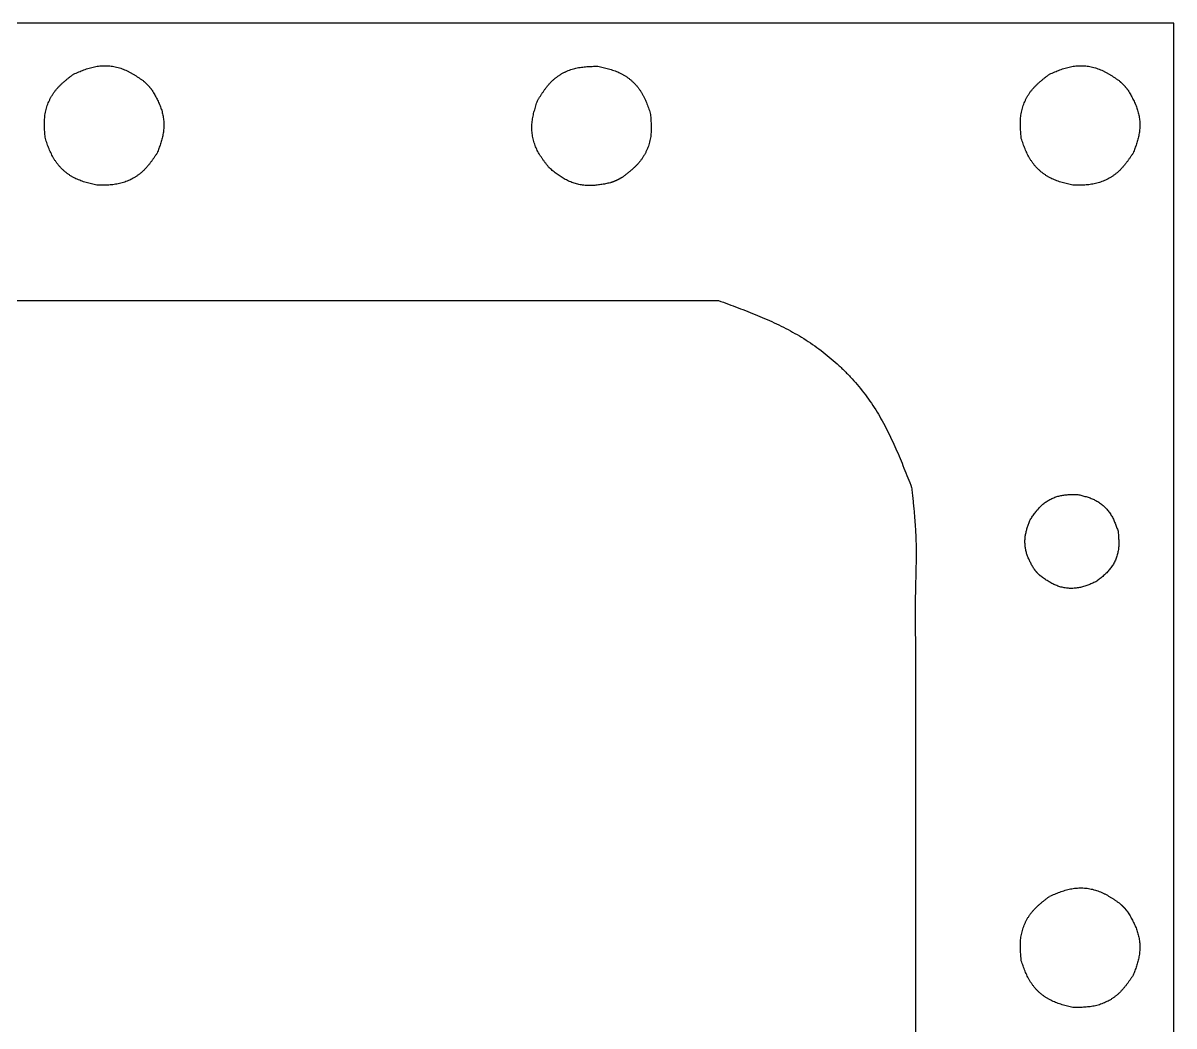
# Model space of a CAD drawing. Extents: x 0 to 125, y 0 to 433.
# Drawn here: x 57.9 to 125.1, y 265.9 to 324.4 of the extents above; entities that cross this region are included whole.
import ezdxf

# ---------------------------------------------------------------- set-up
doc = ezdxf.new("R2010")
doc.units = 0
doc.layers.add('Layer_1', color=7, linetype='CONTINUOUS')

msp = doc.modelspace()

# ---------------------------------------------------------------- linework, layer by layer
at = {"layer": 'Layer_1', "color": 7}
for p, q in [((125.141109, 324.423347), (0.141111, 324.423347)), ((125.141109, 216.423343), (125.141109, 324.423347)), ((65.472671, 320.480547), (65.472671, 320.480547)), ((122.47271, 320.480547), (122.47271, 320.480547)), ((92.222709, 315.094647), (92.222709, 315.094647)), ((116.966311, 292.556947), (116.966311, 292.556947)), ((122.47271, 272.480578), (122.47271, 272.480578))]:
    msp.add_line(p, q, dxfattribs=at)
for points, knots in [([(59.225166, 317.67665), (59.220189, 317.73075), (59.210234, 317.838948), (59.196319, 318.001339), (59.184469, 318.163515), (59.175677, 318.325513), (59.171007, 318.487319), (59.171535, 318.648991), (59.178313, 318.810319), (59.19227, 318.970956), (59.214468, 319.131232), (59.245966, 319.290531), (59.286502, 319.448375), (59.3357, 319.604088), (59.393272, 319.757236), (59.459091, 319.907366), (59.532717, 320.053478), (59.613903, 320.195173), (59.702522, 320.331946), (59.798336, 320.463075), (59.901173, 320.588044), (60.009865, 320.707211), (60.123926, 320.821569), (60.242475, 320.931565), (60.364642, 321.03783), (60.489742, 321.141195), (60.617044, 321.242432), (60.745902, 321.342296), (60.832221, 321.408332), (60.875381, 321.44135)], [0, 0, 0, 0, 0.162986, 0.325965, 0.488951, 0.650793, 0.812635, 0.974504, 1.135711, 1.296905, 1.458049, 1.620885, 1.783782, 1.946698, 2.11055, 2.274383, 2.438235, 2.601158, 2.764062, 2.926906, 3.088099, 3.249342, 3.410598, 3.57251, 3.734396, 3.896282, 4.059307, 4.222326, 4.385351, 4.385351, 4.385351, 4.385351]), ([(60.87539, 321.44135), (60.925304, 321.462803), (61.025131, 321.505707), (61.175273, 321.569126), (61.32585, 321.630516), (61.477203, 321.688941), (61.629647, 321.743386), (61.78357, 321.792846), (61.939097, 321.836253), (62.096187, 321.872618), (62.25548, 321.901035), (62.416717, 321.920306), (62.579363, 321.930533), (62.742659, 321.931862), (62.906104, 321.924434), (63.069227, 321.908229), (63.230941, 321.883356), (63.390789, 321.84993), (63.548253, 321.807913), (63.702573, 321.757306), (63.853204, 321.698117), (64.000125, 321.631565), (64.144135, 321.558424), (64.285367, 321.479647), (64.424226, 321.396348), (64.561018, 321.309093), (64.697275, 321.220099), (64.829683, 321.125411), (64.933257, 321.066517), (64.986246, 321.016279), (65.006816, 320.997463), (65.027258, 320.978495), (65.047662, 320.959493), (65.067979, 320.9404), (65.088198, 320.921203), (65.108295, 320.901879), (65.12825, 320.88241), (65.148044, 320.862773), (65.167656, 320.842949), (65.187081, 320.822938), (65.206315, 320.802742), (65.225354, 320.782361), (65.244197, 320.761796), (65.262836, 320.74105), (65.28127, 320.720123), (65.299493, 320.699015), (65.317503, 320.677728), (65.335295, 320.656264), (65.352893, 320.634643), (65.370321, 320.612884), (65.387602, 320.591007), (65.404762, 320.569032), (65.421824, 320.54698), (65.438814, 320.524868), (65.455755, 320.502718), (65.467032, 320.487937), (65.472671, 320.480547)], [0, 0, 0, 0, 0.162987, 0.325968, 0.488955, 0.650798, 0.812642, 0.974512, 1.135721, 1.296916, 1.458062, 1.6209, 1.783798, 1.946715, 2.110569, 2.274403, 2.438257, 2.60118, 2.764085, 2.92693, 3.088125, 3.249369, 3.410626, 3.57254, 3.734427, 3.896314, 4.059341, 4.222362, 4.385389, 4.413275, 4.441161, 4.469047, 4.496927, 4.524808, 4.552689, 4.580568, 4.608447, 4.636326, 4.664214, 4.692103, 4.719991, 4.747882, 4.775773, 4.803665, 4.83155, 4.859436, 4.887321, 4.915198, 4.943075, 4.970952, 4.998832, 5.026712, 5.054593, 5.082479, 5.110366, 5.138253, 5.138253, 5.138253, 5.138253]), ([(87.966697, 319.890158), (87.99486, 319.935613), (88.051184, 320.02652), (88.136512, 320.16236), (88.223313, 320.296839), (88.31238, 320.429403), (88.404525, 320.559425), (88.500612, 320.686325), (88.601337, 320.80933), (88.70722, 320.927637), (88.819268, 321.040879), (88.937948, 321.147973), (89.062788, 321.248702), (89.193122, 321.342758), (89.328481, 321.429969), (89.468513, 321.51006), (89.612312, 321.582512), (89.759462, 321.647161), (89.90958, 321.703688), (90.062073, 321.751678), (90.216518, 321.790832), (90.372217, 321.822099), (90.529352, 321.84653), (90.687495, 321.864984), (90.846329, 321.878452), (91.005794, 321.887974), (91.165762, 321.894569), (91.326157, 321.899202), (91.433102, 321.901631), (91.486575, 321.902846)], [0, 0, 0, 0, 0.160416, 0.320826, 0.481242, 0.640575, 0.799908, 0.959266, 1.118002, 1.276725, 1.435402, 1.59569, 1.756035, 1.916397, 2.077646, 2.238876, 2.400125, 2.560484, 2.720825, 2.88111, 3.039824, 3.198586, 3.35736, 3.51676, 3.676135, 3.83551, 3.995971, 4.156427, 4.316889, 4.316889, 4.316889, 4.316889]), ([(91.486575, 321.902846), (91.539566, 321.890862), (91.645545, 321.866894), (91.804288, 321.829946), (91.96219, 321.791102), (92.118977, 321.749403), (92.274307, 321.703844), (92.427904, 321.653381), (92.579242, 321.59708), (92.727703, 321.534164), (92.873276, 321.463523), (93.015046, 321.38434), (93.152639, 321.297012), (93.28553, 321.202103), (93.413393, 321.100023), (93.535836, 320.991031), (93.652045, 320.875856), (93.761717, 320.754856), (93.86441, 320.628308), (93.959511, 320.49666), (94.046584, 320.360237), (94.12633, 320.220039), (94.199842, 320.07622), (94.267818, 319.92948), (94.331127, 319.780453), (94.390771, 319.629532), (94.44771, 319.477173), (94.502863, 319.32376), (94.53899, 319.221258), (94.557054, 319.170006)], [0, 0, 0, 0, 0.162987, 0.325966, 0.488952, 0.650796, 0.812639, 0.974509, 1.135717, 1.296911, 1.458056, 1.620894, 1.783792, 1.946709, 2.110563, 2.274397, 2.43825, 2.601173, 2.764078, 2.926923, 3.088117, 3.24936, 3.410617, 3.57253, 3.734417, 3.896303, 4.059329, 4.222349, 4.385375, 4.385375, 4.385375, 4.385375]), ([(116.225156, 317.676653), (116.220179, 317.730753), (116.210225, 317.83895), (116.196312, 318.00134), (116.184462, 318.163515), (116.175671, 318.325512), (116.171001, 318.487317), (116.171528, 318.648989), (116.178306, 318.810316), (116.192262, 318.970953), (116.214459, 319.131229), (116.245954, 319.290528), (116.286487, 319.448373), (116.335683, 319.604086), (116.393252, 319.757235), (116.459068, 319.907366), (116.532691, 320.053478), (116.613874, 320.195173), (116.702489, 320.331946), (116.798301, 320.463075), (116.901136, 320.588044), (117.009826, 320.707213), (117.123887, 320.821571), (117.242435, 320.931567), (117.364602, 321.037831), (117.489701, 321.141196), (117.617004, 321.242432), (117.745862, 321.342296), (117.832181, 321.408332), (117.875341, 321.44135)], [0, 0, 0, 0, 0.162985, 0.325963, 0.488947, 0.650789, 0.81263, 0.974498, 1.135705, 1.296898, 1.458042, 1.620879, 1.783775, 1.946691, 2.110542, 2.274375, 2.438226, 2.601147, 2.764049, 2.926891, 3.088084, 3.249327, 3.410582, 3.572494, 3.73438, 3.896265, 4.05929, 4.222308, 4.385333, 4.385333, 4.385333, 4.385333]), ([(117.875349, 321.44135), (117.925264, 321.462803), (118.025092, 321.505709), (118.175238, 321.569128), (118.325818, 321.630518), (118.477174, 321.688944), (118.629621, 321.743389), (118.783547, 321.79285), (118.939078, 321.836258), (119.096169, 321.872623), (119.255465, 321.901041), (119.416705, 321.920313), (119.579355, 321.930541), (119.742655, 321.93187), (119.906104, 321.924442), (120.069231, 321.908236), (120.230948, 321.883363), (120.390801, 321.849938), (120.548268, 321.807921), (120.702591, 321.757315), (120.853225, 321.698126), (121.000149, 321.631572), (121.144161, 321.55843), (121.285396, 321.479652), (121.424258, 321.396352), (121.561052, 321.309096), (121.697312, 321.220101), (121.829721, 321.125412), (121.933299, 321.066518), (121.986287, 321.016279), (122.006857, 320.997463), (122.027299, 320.978495), (122.047703, 320.959493), (122.06802, 320.9404), (122.088239, 320.921203), (122.108336, 320.901879), (122.128291, 320.88241), (122.148085, 320.862773), (122.167696, 320.842949), (122.187121, 320.822938), (122.206354, 320.802742), (122.225394, 320.782361), (122.244237, 320.761796), (122.262877, 320.74105), (122.28131, 320.720123), (122.299534, 320.699015), (122.317544, 320.677729), (122.335336, 320.656265), (122.352933, 320.634644), (122.370361, 320.612885), (122.387642, 320.591008), (122.404802, 320.569033), (122.421864, 320.546981), (122.438853, 320.524869), (122.455794, 320.502718), (122.467071, 320.487937), (122.47271, 320.480547)], [0, 0, 0, 0, 0.16299, 0.325974, 0.488964, 0.650811, 0.812658, 0.974532, 1.135742, 1.29694, 1.458088, 1.62093, 1.783832, 1.946752, 2.11061, 2.274449, 2.438306, 2.601233, 2.764141, 2.926989, 3.088187, 3.249433, 3.410694, 3.57261, 3.7345, 3.89639, 4.05942, 4.222443, 4.385473, 4.413359, 4.441244, 4.46913, 4.497011, 4.524891, 4.552773, 4.580652, 4.608531, 4.63641, 4.664297, 4.692185, 4.720073, 4.747964, 4.775856, 4.803747, 4.831633, 4.859519, 4.887404, 4.91528, 4.943157, 4.971033, 4.998914, 5.026794, 5.054674, 5.082561, 5.110448, 5.138335, 5.138335, 5.138335, 5.138335]), ([(65.472671, 320.480547), (65.496149, 320.43916), (65.543106, 320.356387), (65.612867, 320.231846), (65.681161, 320.106765), (65.747308, 319.980801), (65.810583, 319.853626), (65.870277, 319.724858), (65.925615, 319.594286), (65.975848, 319.461808), (66.020325, 319.326964), (66.05817, 319.189783), (66.089384, 319.050615), (66.113972, 318.909915), (66.131946, 318.768023), (66.143234, 318.625249), (66.147765, 318.482315), (66.145541, 318.33954), (66.136473, 318.197265), (66.120462, 318.055925), (66.097429, 317.915877), (66.068251, 317.777294), (66.033653, 317.639805), (65.994401, 317.503428), (65.951305, 317.368073), (65.905139, 317.233477), (65.856683, 317.099423), (65.806667, 316.965672), (65.772835, 316.87669), (65.755918, 316.832199)], [0, 0, 0, 0, 0.142749, 0.285493, 0.428241, 0.570268, 0.712295, 0.854339, 0.995997, 1.137646, 1.279266, 1.421809, 1.564388, 1.706978, 1.850148, 1.993306, 2.136477, 2.279005, 2.421522, 2.564001, 2.705557, 2.847146, 2.988744, 3.13079, 3.272819, 3.414847, 3.557644, 3.700436, 3.843233, 3.843233, 3.843233, 3.843233]), ([(122.47271, 320.480547), (122.496187, 320.43916), (122.543142, 320.356387), (122.6129, 320.231846), (122.68119, 320.106764), (122.747335, 319.9808), (122.810607, 319.853624), (122.870299, 319.724855), (122.925634, 319.594283), (122.975864, 319.461805), (123.020338, 319.326961), (123.058181, 319.18978), (123.089394, 319.050613), (123.11398, 318.909913), (123.131952, 318.768022), (123.143238, 318.625249), (123.147769, 318.482316), (123.145544, 318.339542), (123.136476, 318.197267), (123.120466, 318.055927), (123.097435, 317.91588), (123.068259, 317.777298), (123.033663, 317.639809), (122.994414, 317.503432), (122.951321, 317.368077), (122.905159, 317.233481), (122.856705, 317.099426), (122.806693, 316.965675), (122.772863, 316.876693), (122.755948, 316.832201)], [0, 0, 0, 0, 0.142747, 0.28549, 0.428237, 0.570263, 0.71229, 0.854333, 0.99599, 1.137638, 1.279257, 1.421799, 1.564378, 1.706967, 1.850136, 1.993294, 2.136463, 2.278991, 2.421507, 2.563985, 2.705541, 2.847129, 2.988726, 3.130771, 3.272799, 3.414827, 3.557623, 3.700414, 3.843211, 3.843211, 3.843211, 3.843211]), ([(88.66531, 315.952631), (88.632895, 315.994083), (88.568066, 316.076986), (88.471576, 316.201928), (88.376809, 316.32776), (88.284529, 316.455016), (88.195576, 316.584225), (88.110761, 316.715979), (88.031013, 316.850651), (87.957234, 316.988457), (87.890098, 317.130172), (87.830735, 317.275865), (87.779187, 317.42505), (87.735516, 317.577037), (87.699728, 317.731357), (87.671956, 317.887602), (87.652377, 318.044798), (87.64101, 318.202517), (87.638015, 318.360313), (87.643578, 318.517537), (87.657831, 318.673714), (87.679692, 318.828519), (87.708256, 318.982437), (87.7426, 319.135358), (87.78172, 319.287313), (87.824646, 319.438579), (87.870406, 319.589364), (87.918095, 319.739908), (87.950496, 319.840074), (87.966697, 319.890158)], [0, 0, 0, 0, 0.157864, 0.315722, 0.473585, 0.630425, 0.787266, 0.94413, 1.100411, 1.256681, 1.412906, 1.570629, 1.728406, 1.886198, 2.044826, 2.203437, 2.362066, 2.519844, 2.677605, 2.835314, 2.991566, 3.147863, 3.304171, 3.461077, 3.617959, 3.774841, 3.932758, 4.090669, 4.248586, 4.248586, 4.248586, 4.248586]), ([(94.557054, 319.170006), (94.562032, 319.115906), (94.571987, 319.007708), (94.585903, 318.845317), (94.597755, 318.683141), (94.606548, 318.521142), (94.611218, 318.359336), (94.61069, 318.197663), (94.60391, 318.036334), (94.58995, 317.875696), (94.567751, 317.715419), (94.536257, 317.556118), (94.495728, 317.398271), (94.446536, 317.242554), (94.38897, 317.089403), (94.323156, 316.939271), (94.249534, 316.793157), (94.168353, 316.651459), (94.079737, 316.514685), (93.983924, 316.383556), (93.881088, 316.258587), (93.772396, 316.139422), (93.658335, 316.025063), (93.539773, 315.915087), (93.417643, 315.808765), (93.292389, 315.705632), (93.165644, 315.603546), (93.034679, 315.506875), (92.946656, 315.426586), (92.882515, 315.391702), (92.858266, 315.377956), (92.833911, 315.364377), (92.809534, 315.350844), (92.785098, 315.337421), (92.760593, 315.324124), (92.736005, 315.310981), (92.711323, 315.298019), (92.686531, 315.285262), (92.661617, 315.272737), (92.636583, 315.260448), (92.611432, 315.248397), (92.586166, 315.236588), (92.560786, 315.225023), (92.535295, 315.213706), (92.509697, 315.202642), (92.483991, 315.191834), (92.458182, 315.181284), (92.432271, 315.170995), (92.406271, 315.160941), (92.380192, 315.15109), (92.354046, 315.141415), (92.327846, 315.131886), (92.3016, 315.122474), (92.275322, 315.113149), (92.249021, 315.103883), (92.23148, 315.097726), (92.222709, 315.094647)], [0, 0, 0, 0, 0.162986, 0.325965, 0.488951, 0.650794, 0.812637, 0.974506, 1.135714, 1.296909, 1.458054, 1.620893, 1.783791, 1.946708, 2.11056, 2.274394, 2.438246, 2.601168, 2.764072, 2.926915, 3.088108, 3.249349, 3.410605, 3.572517, 3.734403, 3.896289, 4.059315, 4.222334, 4.385361, 4.413235, 4.44112, 4.469005, 4.496885, 4.524765, 4.552646, 4.580525, 4.608404, 4.636282, 4.664169, 4.692056, 4.719943, 4.747834, 4.775725, 4.803616, 4.831501, 4.859386, 4.88727, 4.915146, 4.943022, 4.970897, 4.998777, 5.026657, 5.054537, 5.082422, 5.110308, 5.138194, 5.138194, 5.138194, 5.138194]), ([(62.226997, 314.951041), (62.175065, 314.963779), (62.071203, 314.989255), (61.915646, 315.028429), (61.760928, 315.069426), (61.607331, 315.113168), (61.455201, 315.160624), (61.30482, 315.212794), (61.156711, 315.270577), (61.011476, 315.334718), (60.869153, 315.406288), (60.730628, 315.486063), (60.596253, 315.573665), (60.466527, 315.668553), (60.341757, 315.770335), (60.222316, 315.878762), (60.108974, 315.993131), (60.002019, 316.113099), (59.901871, 316.238398), (59.809109, 316.368596), (59.724147, 316.50338), (59.646298, 316.641795), (59.574508, 316.783688), (59.50809, 316.928386), (59.446201, 317.075283), (59.387871, 317.224), (59.332168, 317.374098), (59.2782, 317.52521), (59.242844, 317.626169), (59.225166, 317.67665)], [0, 0, 0, 0, 0.160414, 0.320822, 0.481236, 0.640567, 0.799898, 0.959254, 1.117989, 1.276711, 1.435386, 1.595671, 1.756014, 1.916374, 2.07762, 2.238848, 2.400093, 2.560449, 2.720787, 2.881068, 3.039781, 3.19854, 3.357311, 3.516709, 3.676081, 3.835454, 3.995913, 4.156367, 4.316826, 4.316826, 4.316826, 4.316826]), ([(119.226982, 314.951035), (119.17505, 314.963773), (119.071187, 314.989249), (118.915629, 315.028422), (118.76091, 315.069418), (118.607312, 315.113159), (118.45518, 315.160614), (118.304799, 315.212784), (118.156689, 315.270566), (118.011453, 315.334707), (117.869129, 315.406276), (117.730603, 315.486051), (117.596227, 315.573652), (117.466501, 315.668539), (117.34173, 315.770322), (117.222288, 315.878748), (117.108945, 315.993118), (117.00199, 316.113086), (116.901842, 316.238386), (116.80908, 316.368584), (116.724119, 316.50337), (116.646271, 316.641786), (116.574482, 316.783681), (116.508067, 316.92838), (116.446181, 317.075279), (116.387853, 317.223997), (116.332153, 317.374098), (116.278188, 317.525211), (116.242833, 317.626172), (116.225156, 317.676653)], [0, 0, 0, 0, 0.160415, 0.320824, 0.481238, 0.64057, 0.799902, 0.959259, 1.117994, 1.276716, 1.435392, 1.595678, 1.756021, 1.916381, 2.077628, 2.238856, 2.400103, 2.560459, 2.720798, 2.88108, 3.039793, 3.198552, 3.357324, 3.516722, 3.676095, 3.835468, 3.995929, 4.156383, 4.316843, 4.316843, 4.316843, 4.316843]), ([(65.755918, 316.832199), (65.726512, 316.788561), (65.6677, 316.701287), (65.57869, 316.57091), (65.488302, 316.441896), (65.395791, 316.314808), (65.300395, 316.190281), (65.201301, 316.068903), (65.097864, 315.951442), (64.989601, 315.83869), (64.875569, 315.731048), (64.755351, 315.629568), (64.629398, 315.534442), (64.498344, 315.445941), (64.362637, 315.364217), (64.222621, 315.289522), (64.079169, 315.222325), (63.932683, 315.162777), (63.783535, 315.111168), (63.632287, 315.067874), (63.479349, 315.033171), (63.325366, 315.006127), (63.170154, 314.985732), (63.014105, 314.971143), (62.857499, 314.961394), (62.700372, 314.955479), (62.542826, 314.952407), (62.384913, 314.951245), (62.279636, 314.951109), (62.226997, 314.951041)], [0, 0, 0, 0, 0.157864, 0.315722, 0.473585, 0.630425, 0.787265, 0.944129, 1.10041, 1.256678, 1.412903, 1.570627, 1.728403, 1.886195, 2.044823, 2.203435, 2.362063, 2.51984, 2.677602, 2.835309, 2.991562, 3.147858, 3.304167, 3.461072, 3.617954, 3.774835, 3.932752, 4.090664, 4.248582, 4.248582, 4.248582, 4.248582]), ([(122.755948, 316.832201), (122.726541, 316.788563), (122.667729, 316.701288), (122.578719, 316.570908), (122.488331, 316.441893), (122.39582, 316.314803), (122.300423, 316.190273), (122.201328, 316.068893), (122.09789, 315.95143), (121.989627, 315.838677), (121.875593, 315.731034), (121.755373, 315.629553), (121.629418, 315.534427), (121.498362, 315.445926), (121.362652, 315.364202), (121.222634, 315.289508), (121.07918, 315.222312), (120.93269, 315.162764), (120.78354, 315.111156), (120.632289, 315.067863), (120.479349, 315.03316), (120.325363, 315.006117), (120.170149, 314.985723), (120.014098, 314.971135), (119.85749, 314.961386), (119.700361, 314.955471), (119.542813, 314.9524), (119.384899, 314.951239), (119.279622, 314.951103), (119.226982, 314.951035)], [0, 0, 0, 0, 0.157865, 0.315725, 0.47359, 0.630432, 0.787274, 0.94414, 1.100422, 1.256693, 1.41292, 1.570645, 1.728423, 1.886217, 2.044847, 2.20346, 2.36209, 2.51987, 2.677635, 2.835345, 2.991599, 3.147897, 3.304208, 3.461115, 3.617999, 3.774882, 3.932801, 4.090714, 4.248633, 4.248633, 4.248633, 4.248633]), ([(92.222709, 315.094647), (92.176092, 315.085107), (92.082858, 315.066027), (91.942853, 315.038166), (91.802788, 315.011867), (91.662546, 314.987882), (91.522039, 314.967002), (91.381124, 314.95002), (91.23984, 314.93774), (91.098321, 314.930903), (90.95633, 314.930271), (90.814165, 314.936666), (90.67216, 314.94998), (90.530744, 314.970072), (90.39024, 314.996822), (90.250962, 315.030205), (90.113621, 315.070064), (89.978517, 315.116298), (89.846003, 315.168885), (89.716524, 315.227787), (89.590445, 315.292968), (89.467659, 315.363541), (89.347587, 315.438931), (89.230011, 315.518404), (89.114595, 315.601216), (89.000848, 315.686713), (88.888325, 315.774223), (88.776572, 315.863121), (88.702398, 315.922794), (88.66531, 315.952631)], [0, 0, 0, 0, 0.14275, 0.285497, 0.428247, 0.570276, 0.712307, 0.854353, 0.996014, 1.137665, 1.279287, 1.421833, 1.564415, 1.707008, 1.850181, 1.993343, 2.136516, 2.279048, 2.421568, 2.564049, 2.705608, 2.847198, 2.988797, 3.130846, 3.272878, 3.414909, 3.557707, 3.700502, 3.843302, 3.843302, 3.843302, 3.843302]), ([(35.498842, 308.225146), (36.277159, 308.225146), (37.833793, 308.225146), (40.168743, 308.225146), (42.503693, 308.225146), (44.838643, 308.225146), (47.173593, 308.225146), (49.508544, 308.225146), (51.843494, 308.225146), (54.178444, 308.225146), (56.513395, 308.225146), (58.848345, 308.225146), (61.183296, 308.225146), (63.518247, 308.225146), (65.853198, 308.225146), (68.188149, 308.225146), (70.523099, 308.225146), (72.85805, 308.225146), (75.193001, 308.225146), (77.527952, 308.225146), (79.862902, 308.225146), (82.197853, 308.225146), (84.532804, 308.225146), (86.867754, 308.225146), (89.202705, 308.225146), (91.537656, 308.225146), (93.872607, 308.225146), (96.207558, 308.225146), (97.764192, 308.225146), (98.542509, 308.225146)], [0, 0, 0, 0, 2.334951, 4.669901, 7.004852, 9.339802, 11.674752, 14.009702, 16.344652, 18.679603, 21.014553, 23.349503, 25.684454, 28.019405, 30.354356, 32.689307, 35.024258, 37.359208, 39.694159, 42.02911, 44.364061, 46.699011, 49.033962, 51.368913, 53.703864, 56.038815, 58.373765, 60.708716, 63.043667, 63.043667, 63.043667, 63.043667]), ([(98.542509, 308.225146), (98.733065, 308.155041), (99.114171, 308.014832), (99.684774, 307.801646), (100.252479, 307.583013), (100.816119, 307.356148), (101.374364, 307.118212), (101.926142, 306.866224), (102.469701, 306.59753), (103.003119, 306.309854), (103.526014, 305.999929), (104.035758, 305.665481), (104.531306, 305.307202), (105.010721, 304.926629), (105.473034, 304.524605), (105.917062, 304.101648), (106.340487, 303.659527), (106.742258, 303.199041), (107.120998, 302.720876), (107.474696, 302.226434), (107.802006, 301.716574), (108.105343, 301.194418), (108.388536, 300.660142), (108.653961, 300.115988), (108.90442, 299.563976), (109.143071, 299.005547), (109.372991, 298.442233), (109.597162, 297.875365), (109.744539, 297.496646), (109.818229, 297.307284)], [0, 0, 0, 0, 0.609127, 1.218239, 1.827365, 2.43413, 3.040896, 3.64772, 4.253673, 4.859598, 5.465427, 6.076627, 6.68795, 7.299308, 7.91233, 8.52532, 9.138365, 9.74821, 10.358006, 10.967628, 11.571216, 12.174949, 12.778723, 13.384888, 13.990974, 14.597058, 15.206639, 15.816205, 16.42579, 16.42579, 16.42579, 16.42579]), ([(109.818229, 297.307284), (109.830488, 297.193305), (109.855007, 296.965348), (109.891143, 296.623344), (109.925982, 296.281324), (109.958884, 295.93923), (109.989201, 295.597012), (110.016283, 295.254653), (110.039482, 294.912141), (110.058153, 294.569493), (110.071715, 294.224993), (110.079414, 293.878696), (110.082076, 293.530705), (110.080584, 293.182573), (110.075856, 292.834346), (110.068805, 292.486033), (110.060347, 292.137709), (110.0514, 291.789349), (110.04288, 291.440934), (110.03571, 291.092835), (110.030799, 290.745043), (110.02789, 290.397574), (110.026729, 290.050128), (110.027068, 289.702718), (110.028656, 289.355348), (110.031244, 289.007995), (110.034584, 288.660659), (110.038424, 288.313339), (110.041151, 288.081794), (110.042514, 287.966022)], [0, 0, 0, 0, 0.343909, 0.687816, 1.031722, 1.375274, 1.718826, 2.062386, 2.405541, 2.748691, 3.091821, 3.439796, 3.787792, 4.135794, 4.484182, 4.83256, 5.18094, 5.529462, 5.877982, 6.226498, 6.573974, 6.921456, 7.268938, 7.616313, 7.963685, 8.311057, 8.658399, 9.00574, 9.353081, 9.353081, 9.353081, 9.353081]), ([(116.743765, 295.423493), (116.76687, 295.45778), (116.813079, 295.526353), (116.883015, 295.628793), (116.954035, 295.730162), (117.026722, 295.830018), (117.101676, 295.927862), (117.179537, 296.023232), (117.260809, 296.115525), (117.345873, 296.204118), (117.435469, 296.288695), (117.529925, 296.368432), (117.628887, 296.443177), (117.731857, 296.512716), (117.838483, 296.57693), (117.948494, 296.635621), (118.061206, 296.688421), (118.176302, 296.735211), (118.293489, 296.775762), (118.412327, 296.80978), (118.532492, 296.837049), (118.653479, 296.8583), (118.775432, 296.874325), (118.898042, 296.885789), (119.021091, 296.893449), (119.144549, 296.898098), (119.268336, 296.900511), (119.392411, 296.901424), (119.475129, 296.90153), (119.516488, 296.901583)], [0, 0, 0, 0, 0.124036, 0.248068, 0.372104, 0.495337, 0.618569, 0.74182, 0.864614, 0.987399, 1.110149, 1.234075, 1.358043, 1.482023, 1.606659, 1.731283, 1.85592, 1.979888, 2.103844, 2.227758, 2.350527, 2.473332, 2.596146, 2.71943, 2.842695, 2.96596, 3.090039, 3.214113, 3.338191, 3.338191, 3.338191, 3.338191]), ([(119.516488, 296.901583), (119.557292, 296.891574), (119.638897, 296.871557), (119.76112, 296.840776), (119.882683, 296.808563), (120.003365, 296.774192), (120.122895, 296.736904), (120.24105, 296.695912), (120.35742, 296.65051), (120.471532, 296.600112), (120.583356, 296.543878), (120.692196, 296.481196), (120.797775, 296.412364), (120.899701, 296.337808), (120.997733, 296.257834), (121.091579, 296.172641), (121.180632, 296.082778), (121.264667, 295.988517), (121.343354, 295.890067), (121.416239, 295.787768), (121.482995, 295.681866), (121.544163, 295.573112), (121.60057, 295.461625), (121.652757, 295.347935), (121.701386, 295.232516), (121.747219, 295.115669), (121.790988, 294.997735), (121.833393, 294.879006), (121.861174, 294.799682), (121.875065, 294.760019)], [0, 0, 0, 0, 0.12604, 0.252074, 0.378113, 0.503301, 0.628489, 0.753696, 0.878416, 1.003125, 1.127798, 1.253736, 1.379719, 1.505716, 1.632409, 1.759088, 1.885782, 2.011776, 2.137756, 2.263692, 2.388394, 2.513133, 2.637882, 2.763123, 2.888344, 3.013565, 3.13964, 3.26571, 3.391785, 3.391785, 3.391785, 3.391785]), ([(116.966311, 292.556947), (116.947864, 292.589465), (116.91097, 292.654501), (116.856158, 292.752354), (116.802499, 292.850631), (116.750526, 292.949603), (116.700809, 293.049526), (116.653906, 293.1507), (116.610426, 293.253292), (116.570957, 293.357382), (116.536011, 293.46333), (116.506275, 293.571116), (116.48175, 293.680461), (116.462431, 293.791011), (116.448309, 293.902497), (116.43944, 294.014677), (116.43588, 294.126981), (116.437628, 294.239161), (116.444753, 294.350948), (116.457333, 294.462001), (116.47543, 294.572038), (116.498356, 294.680924), (116.525541, 294.78895), (116.556382, 294.896103), (116.590244, 295.002453), (116.626517, 295.108206), (116.664591, 295.213533), (116.70389, 295.318622), (116.730473, 295.388536), (116.743765, 295.423493)], [0, 0, 0, 0, 0.112159, 0.224315, 0.336473, 0.448065, 0.559658, 0.671264, 0.782566, 0.893862, 1.005135, 1.117133, 1.229159, 1.341193, 1.453684, 1.566165, 1.678656, 1.790642, 1.902619, 2.014566, 2.125789, 2.237036, 2.348291, 2.459898, 2.571492, 2.683086, 2.795282, 2.907475, 3.019672, 3.019672, 3.019672, 3.019672]), ([(121.875065, 294.760019), (121.878976, 294.717512), (121.886798, 294.632499), (121.897731, 294.504907), (121.907043, 294.377483), (121.913951, 294.250199), (121.917621, 294.123067), (121.917208, 293.996039), (121.911883, 293.869282), (121.900918, 293.743068), (121.883478, 293.617136), (121.85873, 293.491973), (121.826882, 293.367952), (121.788227, 293.245605), (121.742992, 293.125274), (121.691277, 293.007314), (121.633428, 292.892511), (121.569639, 292.78118), (121.500009, 292.673716), (121.424726, 292.570687), (121.343926, 292.472498), (121.258525, 292.378867), (121.168905, 292.289015), (121.075759, 292.202591), (120.97977, 292.119098), (120.881477, 292.037885), (120.781452, 291.958343), (120.680206, 291.87988), (120.612383, 291.827996), (120.578471, 291.802054)], [0, 0, 0, 0, 0.12806, 0.256115, 0.384175, 0.511336, 0.638497, 0.76568, 0.892342, 1.018993, 1.145606, 1.273549, 1.40154, 1.529545, 1.658287, 1.787014, 1.915756, 2.043765, 2.171761, 2.299709, 2.426361, 2.553052, 2.679753, 2.806969, 2.934164, 3.061359, 3.18945, 3.317536, 3.445627, 3.445627, 3.445627, 3.445627]), ([(120.578462, 291.802054), (120.539244, 291.785199), (120.460809, 291.751489), (120.342839, 291.701662), (120.224529, 291.653429), (120.105609, 291.607526), (119.985832, 291.564749), (119.864892, 291.525889), (119.742693, 291.491784), (119.619266, 291.463212), (119.494108, 291.440884), (119.367421, 291.425743), (119.239628, 291.417708), (119.111323, 291.416664), (118.982903, 291.422501), (118.854736, 291.435234), (118.727676, 291.454777), (118.602081, 291.481039), (118.478359, 291.514051), (118.357108, 291.553812), (118.238756, 291.600315), (118.123317, 291.652604), (118.010166, 291.71007), (117.899197, 291.771964), (117.790092, 291.837411), (117.682612, 291.905965), (117.575552, 291.975887), (117.471518, 292.050282), (117.390137, 292.096555), (117.348503, 292.136026), (117.332341, 292.15081), (117.31628, 292.165713), (117.300248, 292.180642), (117.284284, 292.195643), (117.268397, 292.210726), (117.252607, 292.225908), (117.236928, 292.241205), (117.221375, 292.256634), (117.205966, 292.27221), (117.190704, 292.287932), (117.175592, 292.3038), (117.160632, 292.319813), (117.145827, 292.33597), (117.131181, 292.35227), (117.116697, 292.368713), (117.102378, 292.385297), (117.088227, 292.402022), (117.074247, 292.418886), (117.060421, 292.435874), (117.046729, 292.452971), (117.03315, 292.470159), (117.019668, 292.487425), (117.006262, 292.504751), (116.992913, 292.522124), (116.979602, 292.539528), (116.970741, 292.551141), (116.966311, 292.556947)], [0, 0, 0, 0, 0.128061, 0.256116, 0.384176, 0.511339, 0.638501, 0.765684, 0.892347, 1.019, 1.145614, 1.273558, 1.40155, 1.529556, 1.658298, 1.787024, 1.915766, 2.043777, 2.171772, 2.299721, 2.426374, 2.553065, 2.679767, 2.806984, 2.93418, 3.061377, 3.189469, 3.317556, 3.445648, 3.467557, 3.489467, 3.511377, 3.533283, 3.555189, 3.577095, 3.599, 3.620905, 3.64281, 3.664721, 3.686633, 3.708544, 3.730459, 3.752373, 3.774287, 3.796198, 3.818108, 3.840018, 3.861921, 3.883823, 3.905726, 3.927632, 3.949538, 3.971444, 3.993354, 4.015265, 4.037175, 4.037175, 4.037175, 4.037175]), ([(110.042511, 287.966022), (110.042511, 287.424732), (110.042511, 286.342152), (110.042511, 284.718282), (110.042511, 283.094412), (110.042511, 281.470542), (110.042511, 279.846672), (110.042511, 278.222802), (110.042511, 276.598932), (110.042511, 274.975062), (110.042511, 273.351192), (110.042511, 271.727322), (110.042511, 270.103452), (110.042511, 268.479582), (110.042511, 266.855712), (110.042511, 265.231842), (110.042511, 263.607973), (110.042511, 261.984103), (110.042511, 260.360234), (110.042511, 258.736364), (110.042511, 257.112495), (110.042511, 255.488625), (110.042511, 253.864755), (110.042511, 252.240885), (110.042511, 250.617015), (110.042511, 248.993145), (110.042511, 247.369275), (110.042511, 245.745405), (110.042511, 244.662825), (110.042511, 244.121535)], [0, 0, 0, 0, 1.62387, 3.24774, 4.87161, 6.49548, 8.11935, 9.74322, 11.36709, 12.99096, 14.61483, 16.2387, 17.86257, 19.48644, 21.11031, 22.73418, 24.358049, 25.981919, 27.605788, 29.229657, 30.853527, 32.477397, 34.101267, 35.725137, 37.349007, 38.972877, 40.596747, 42.220617, 43.844487, 43.844487, 43.844487, 43.844487]), ([(117.875352, 273.441359), (117.925267, 273.462811), (118.025095, 273.505715), (118.175241, 273.569133), (118.325821, 273.630522), (118.477176, 273.688945), (118.629623, 273.743389), (118.78355, 273.792849), (118.93908, 273.836256), (119.096172, 273.872621), (119.255468, 273.901038), (119.416707, 273.920309), (119.579356, 273.930536), (119.742655, 273.931866), (119.906103, 273.924438), (120.069229, 273.908233), (120.230945, 273.883361), (120.390797, 273.849935), (120.548263, 273.807919), (120.702585, 273.757315), (120.853219, 273.698127), (121.000143, 273.631577), (121.144156, 273.558437), (121.285391, 273.479662), (121.424254, 273.396365), (121.56105, 273.309111), (121.69731, 273.220118), (121.829721, 273.125432), (121.933298, 273.066539), (121.986287, 273.016302), (122.006857, 272.997486), (122.027299, 272.978518), (122.047703, 272.959517), (122.06802, 272.940424), (122.088239, 272.921227), (122.108336, 272.901904), (122.128291, 272.882435), (122.148085, 272.862798), (122.167696, 272.842974), (122.187121, 272.822964), (122.206355, 272.802769), (122.225395, 272.782388), (122.244237, 272.761824), (122.262877, 272.741078), (122.28131, 272.720151), (122.299534, 272.699043), (122.317544, 272.677757), (122.335336, 272.656293), (122.352933, 272.634673), (122.370361, 272.612914), (122.387642, 272.591037), (122.404802, 272.569063), (122.421864, 272.54701), (122.438854, 272.524899), (122.455794, 272.502748), (122.467071, 272.487968), (122.47271, 272.480578)], [0, 0, 0, 0, 0.162989, 0.325972, 0.488961, 0.650808, 0.812654, 0.974527, 1.135738, 1.296936, 1.458084, 1.620925, 1.783826, 1.946745, 2.110602, 2.274439, 2.438296, 2.601222, 2.764129, 2.926976, 3.088172, 3.249418, 3.410677, 3.572593, 3.734483, 3.896372, 4.059401, 4.222424, 4.385453, 4.413338, 4.441224, 4.469109, 4.49699, 4.52487, 4.552751, 4.58063, 4.608509, 4.636388, 4.664275, 4.692163, 4.72005, 4.747941, 4.775832, 4.803723, 4.831609, 4.859495, 4.88738, 4.915256, 4.943132, 4.971008, 4.998889, 5.026769, 5.05465, 5.082536, 5.110422, 5.138309, 5.138309, 5.138309, 5.138309]), ([(116.225162, 269.676678), (116.220185, 269.730778), (116.21023, 269.838975), (116.196316, 270.001365), (116.184465, 270.163541), (116.175673, 270.325538), (116.171003, 270.487343), (116.171531, 270.649015), (116.17831, 270.810342), (116.192267, 270.970978), (116.214465, 271.131254), (116.24596, 271.290554), (116.286492, 271.448398), (116.335687, 271.604112), (116.393255, 271.757261), (116.459071, 271.907392), (116.532695, 272.053504), (116.613878, 272.195199), (116.702495, 272.331972), (116.798307, 272.4631), (116.901142, 272.588068), (117.009832, 272.707234), (117.123892, 272.821591), (117.242441, 272.931584), (117.364608, 273.037848), (117.489709, 273.14121), (117.617013, 273.242445), (117.745872, 273.342307), (117.832191, 273.408341), (117.875352, 273.441359)], [0, 0, 0, 0, 0.162985, 0.325963, 0.488948, 0.65079, 0.812631, 0.9745, 1.135706, 1.296899, 1.458043, 1.620879, 1.783776, 1.946691, 2.110543, 2.274375, 2.438227, 2.601148, 2.76405, 2.926893, 3.088084, 3.249325, 3.410579, 3.57249, 3.734375, 3.89626, 4.059285, 4.222303, 4.385328, 4.385328, 4.385328, 4.385328]), ([(122.47271, 272.480578), (122.496187, 272.439191), (122.543142, 272.356419), (122.6129, 272.231879), (122.68119, 272.106798), (122.747334, 271.980834), (122.810606, 271.853659), (122.870298, 271.724892), (122.925633, 271.594321), (122.975863, 271.461844), (123.020338, 271.327001), (123.058181, 271.18982), (123.089394, 271.050653), (123.11398, 270.909953), (123.131952, 270.768063), (123.143238, 270.62529), (123.147769, 270.482358), (123.145544, 270.339585), (123.136477, 270.197311), (123.120466, 270.055972), (123.097434, 269.915927), (123.068258, 269.777345), (123.033661, 269.639857), (122.99441, 269.503482), (122.951317, 269.368129), (122.905153, 269.233534), (122.856699, 269.099481), (122.806686, 268.96573), (122.772855, 268.876749), (122.755939, 268.832258)], [0, 0, 0, 0, 0.142746, 0.285488, 0.428234, 0.570259, 0.712285, 0.854327, 0.995983, 1.137631, 1.279249, 1.421791, 1.564369, 1.706959, 1.850127, 1.993284, 2.136453, 2.278979, 2.421495, 2.563972, 2.705526, 2.847113, 2.988709, 3.130754, 3.272781, 3.414807, 3.557602, 3.700393, 3.843188, 3.843188, 3.843188, 3.843188]), ([(119.226979, 266.951032), (119.175047, 266.963771), (119.071185, 266.989248), (118.915628, 267.028423), (118.76091, 267.069421), (118.607313, 267.113165), (118.455182, 267.160623), (118.304802, 267.212794), (118.156693, 267.270579), (118.011459, 267.334722), (117.869137, 267.406293), (117.730614, 267.48607), (117.59624, 267.573673), (117.466515, 267.668563), (117.341747, 267.770348), (117.222306, 267.878776), (117.108966, 267.993148), (117.002012, 268.113118), (116.901865, 268.238419), (116.809103, 268.368618), (116.724141, 268.503404), (116.646293, 268.64182), (116.574503, 268.783714), (116.508086, 268.928412), (116.446197, 269.07531), (116.387867, 269.224027), (116.332164, 269.374126), (116.278196, 269.525238), (116.24284, 269.626197), (116.225162, 269.676678)], [0, 0, 0, 0, 0.160414, 0.320823, 0.481237, 0.640569, 0.7999, 0.959257, 1.117992, 1.276713, 1.435388, 1.595674, 1.756016, 1.916375, 2.077622, 2.238851, 2.400097, 2.560454, 2.720793, 2.881076, 3.039789, 3.198548, 3.35732, 3.516718, 3.676091, 3.835464, 3.995924, 4.156378, 4.316837, 4.316837, 4.316837, 4.316837]), ([(122.755939, 268.832258), (122.726533, 268.788619), (122.667721, 268.701342), (122.578711, 268.570961), (122.488323, 268.441944), (122.395812, 268.314852), (122.300416, 268.190321), (122.201322, 268.068939), (122.097884, 267.951473), (121.989621, 267.838717), (121.875588, 267.731071), (121.755369, 267.629587), (121.629415, 267.534458), (121.498361, 267.445953), (121.362653, 267.364225), (121.222636, 267.289526), (121.079183, 267.222326), (120.932694, 267.162776), (120.783544, 267.111164), (120.632294, 267.067869), (120.479354, 267.033163), (120.325368, 267.006117), (120.170154, 266.985721), (120.014103, 266.971132), (119.857493, 266.961383), (119.700362, 266.955468), (119.542814, 266.952397), (119.384897, 266.951236), (119.279619, 266.9511), (119.226979, 266.951032)], [0, 0, 0, 0, 0.157867, 0.315728, 0.473595, 0.630438, 0.787281, 0.944147, 1.100432, 1.256704, 1.412934, 1.570659, 1.728438, 1.886234, 2.044864, 2.203478, 2.362108, 2.519889, 2.677653, 2.835364, 2.991618, 3.147917, 3.304228, 3.461137, 3.618022, 3.774906, 3.932826, 4.090741, 4.248661, 4.248661, 4.248661, 4.248661])]:
    msp.add_open_spline(points, degree=3, knots=knots, dxfattribs=at)

doc.saveas('drawing.dxf')
